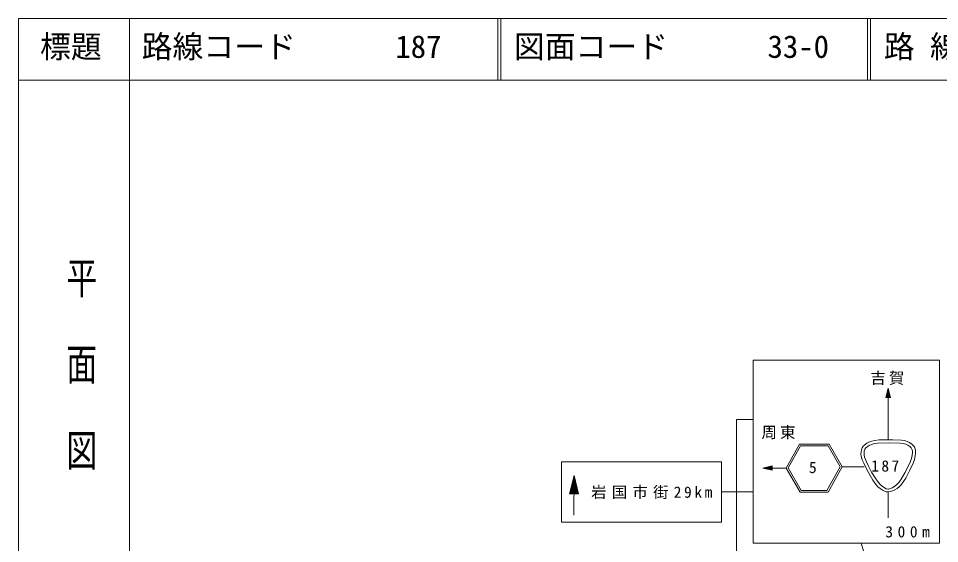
# Model space of a CAD drawing. Units: millimetres, scale not verified. Extents: x 40000 to 680000, y 20000 to 380000.
# Drawn here: x 40000 to 189431, y 294827 to 380000 of the extents above; entities that cross this region are included whole.
import ezdxf
from ezdxf.enums import TextEntityAlignment as Align

# ---------------------------------------------------------------- set-up
doc = ezdxf.new("R2010")
doc.units = ezdxf.units.MM
doc.header["$LTSCALE"] = 1000
for name, color, linetype, lineweight in [('S-BGD', 7, 'Continuous', 13), ('S-BGD-HTXT', 7, 'Continuous', 13), ('S-TTL', 2, 'Continuous', 13), ('S-TTL-TXT', 7, 'Continuous', 13)]:
    doc.layers.add(name, color=color, linetype=linetype, lineweight=lineweight)
doc.styles.add('@ＭＳ ゴシック', font='')
doc.styles.add('ＭＳ ゴシック', font='')
doc.styles.get('@ＭＳ ゴシック').set_extended_font_data('@MS Gothic')
doc.styles.get('ＭＳ ゴシック').set_extended_font_data('MS Gothic')

msp = doc.modelspace()

# ---------------------------------------------------------------- linework, layer by layer
at = {"layer": 'S-BGD'}
for p, q in [((159194, 294877), (159194, 324600)), ((159194, 324600), (189416, 324600)), ((189416, 324600), (189416, 294877)), ((181079, 320027), (180704, 318527)), ((180761, 318564), (181079, 319869)), ((181079, 320027), (181079, 311662)), ((181454, 318527), (181079, 320027)), ((181079, 311662), (181079, 320027)), ((181079, 319873), (181398, 318564)), ((180704, 318527), (181454, 318527)), ((181398, 318564), (180761, 318564)), ((180817, 318621), (181079, 319719)), ((181342, 318621), (180817, 318621)), ((180873, 318677), (181079, 319569)), ((181286, 318677), (180873, 318677)), ((180929, 318733), (181079, 319416)), ((181229, 318733), (180929, 318733)), ((180986, 318789), (181079, 319266)), ((181173, 318789), (180986, 318789)), ((181042, 318846), (181079, 319112)), ((181117, 318846), (181042, 318846)), ((181079, 319719), (181342, 318621)), ((181079, 319569), (181286, 318677)), ((181079, 319416), (181229, 318733)), ((181079, 319266), (181173, 318789)), ((181079, 318846), (181079, 319112)), ((181079, 319112), (181117, 318846)), ((159194, 314954), (156479, 314954)), ((156479, 314954), (156479, 285946)), ((164533, 307082), (166686, 310959)), ((171509, 310959), (166686, 310959)), ((171509, 310959), (173637, 307277)), ((177055, 310623), (177279, 310853)), ((177279, 310853), (177614, 311098)), ((177614, 311098), (177979, 311288)), ((177979, 311288), (178431, 311453)), ((178024, 310759), (178395, 310922)), ((178395, 310922), (178863, 311054)), ((178431, 311453), (178908, 311562)), ((178863, 311054), (179349, 311127)), ((178908, 311562), (179620, 311640)), ((179349, 311127), (181197, 311163)), ((179620, 311640), (180367, 311661)), ((180367, 311661), (181832, 311664)), ((181197, 311163), (183059, 311138)), ((181832, 311664), (183247, 311608)), ((183059, 311138), (183515, 311067)), ((183247, 311608), (183722, 311523)), ((183515, 311067), (183956, 310938)), ((183722, 311523), (184190, 311378)), ((183956, 310938), (184297, 310781)), ((184190, 311378), (184559, 311205)), ((184559, 311205), (184907, 310974)), ((184907, 310974), (185145, 310756)), ((166862, 310659), (164878, 307085)), ((171336, 310659), (166862, 310659)), ((173292, 307274), (171336, 310659)), ((176678, 309347), (176691, 309720)), ((176727, 308981), (176678, 309347)), ((176691, 309720), (176758, 310048)), ((176758, 310048), (176885, 310365)), ((176885, 310365), (177055, 310623)), ((177179, 309562), (177224, 309854)), ((177192, 309209), (177179, 309562)), ((177224, 309854), (177329, 310136)), ((177329, 310136), (177481, 310355)), ((177481, 310355), (177685, 310543)), ((177685, 310543), (178024, 310759)), ((184297, 310781), (184626, 310562)), ((184626, 310562), (184812, 310381)), ((184812, 310381), (184950, 310161)), ((184950, 310161), (185027, 309889)), ((185045, 309595), (184997, 309107)), ((185027, 309889), (185045, 309595)), ((185145, 310756), (185340, 310496)), ((185340, 310496), (185460, 310218)), ((185460, 310218), (185523, 309917)), ((185538, 309477), (185493, 309036)), ((185523, 309917), (185538, 309477)), ((128077, 298305), (128077, 308066)), ((128077, 308066), (154045, 308066)), ((154045, 308066), (154045, 298305)), ((176894, 308415), (176727, 308981)), ((177119, 307862), (176894, 308415)), ((177613, 306826), (177119, 307862)), ((177264, 308868), (177192, 309209)), ((177559, 308105), (177264, 308868)), ((177912, 307363), (177559, 308105)), ((184672, 308017), (184394, 307413)), ((185190, 307961), (184603, 306719)), ((184889, 308633), (184672, 308017)), ((184997, 309107), (184889, 308633)), ((185369, 308486), (185190, 307961)), ((185493, 309036), (185369, 308486)), ((162281, 307457), (160781, 307082)), ((164533, 307082), (160781, 307082)), ((160781, 307082), (162281, 306707)), ((164533, 307082), (160781, 307082)), ((160935, 307082), (162244, 307401)), ((162244, 306763), (160939, 307082)), ((161089, 307082), (162188, 307345)), ((162188, 306820), (161089, 307082)), ((161239, 307082), (162131, 307288)), ((162131, 306876), (161239, 307082)), ((161393, 307082), (162075, 307232)), ((162075, 306932), (161393, 307082)), ((161543, 307082), (162019, 307176)), ((162019, 306988), (161543, 307082)), ((161696, 307082), (161963, 307120)), ((161963, 307082), (161696, 307082)), ((161963, 307045), (161696, 307082)), ((161963, 307120), (161963, 307045)), ((162019, 307176), (162019, 306988)), ((162075, 307232), (162075, 306932)), ((162131, 307288), (162131, 306876)), ((162188, 307345), (162188, 306820)), ((162244, 307401), (162244, 306763)), ((162281, 306707), (162281, 307457)), ((166808, 303145), (164533, 307082)), ((164878, 307085), (166981, 303445)), ((171166, 303445), (173292, 307274)), ((173637, 307277), (171343, 303145)), ((173637, 307277), (177198, 307277)), ((178147, 305843), (177613, 306826)), ((178414, 306396), (177912, 307363)), ((178966, 305464), (178414, 306396)), ((184394, 307413), (183821, 306315)), ((184603, 306719), (183938, 305453)), ((130134, 305883), (129370, 302887)), ((129482, 302961), (130133, 305568)), ((129596, 303073), (130131, 305268)), ((129709, 303185), (130130, 304968)), ((130103, 299458), (130134, 305883)), ((130130, 304968), (130534, 303181)), ((130131, 305268), (130646, 303068)), ((130133, 305576), (130757, 302955)), ((130870, 302880), (130134, 305883)), ((178608, 305095), (178147, 305843)), ((179120, 304380), (178608, 305095)), ((179346, 304931), (178966, 305464)), ((179774, 304433), (179346, 304931)), ((183198, 305250), (182874, 304811)), ((183821, 306315), (183198, 305250)), ((183598, 304895), (183212, 304376)), ((183938, 305453), (183598, 304895)), ((129822, 303297), (130128, 304661)), ((129935, 303409), (130127, 304361)), ((130310, 303407), (129935, 303409)), ((130048, 303521), (130125, 304053)), ((130198, 303520), (130048, 303521)), ((130123, 303521), (130125, 304053)), ((130125, 304053), (130198, 303520)), ((130127, 304361), (130310, 303407)), ((130128, 304661), (130422, 303294)), ((166981, 303445), (171166, 303445)), ((179436, 304033), (179120, 304380)), ((179783, 303740), (179436, 304033)), ((180113, 304119), (179774, 304433)), ((180268, 303457), (179783, 303740)), ((180493, 303848), (180113, 304119)), ((180789, 303224), (180268, 303457)), ((180748, 303729), (180493, 303848)), ((181011, 303672), (180748, 303729)), ((181088, 303670), (181011, 303672)), ((181165, 303674), (181088, 303670)), ((181464, 303740), (181165, 303674)), ((181757, 303869), (181464, 303740)), ((181769, 303380), (181472, 303285)), ((182154, 304119), (181757, 303869)), ((182171, 303542), (181769, 303380)), ((182503, 304411), (182154, 304119)), ((182539, 303755), (182171, 303542)), ((182874, 304811), (182503, 304411)), ((182893, 304041), (182539, 303755)), ((183212, 304376), (182893, 304041)), ((129370, 302887), (130870, 302880)), ((130757, 302955), (129482, 302961)), ((130646, 303068), (129596, 303073)), ((130534, 303181), (129709, 303185)), ((130422, 303294), (129822, 303297)), ((154045, 303237), (159194, 303237)), ((166808, 303145), (171343, 303145)), ((180789, 303224), (181171, 303198)), ((181079, 303204), (181079, 299021)), ((181472, 303285), (181171, 303198)), ((154045, 298305), (128077, 298305)), ((189416, 294877), (159194, 294877)), ((181844, 278082), (176686, 294877))]:
    msp.add_line(p, q, dxfattribs=at)
at = {"layer": 'S-BGD-HTXT'}
msp.add_line((58000, 370000), (58000, 20000), dxfattribs=at)
at = {"layer": 'S-TTL'}
for p, q in [((40000, 380000), (40000, 20000)), ((680000, 380000), (40000, 380000)), ((58000, 380000), (58000, 370000)), ((117750, 380000), (117750, 370000)), ((118250, 380000), (118250, 370000)), ((177750, 380000), (177750, 370000)), ((178250, 380000), (178250, 370000)), ((40000, 370000), (680000, 370000))]:
    msp.add_line(p, q, dxfattribs=at)

# ---------------------------------------------------------------- texts
at = {"layer": 'S-BGD', "style": 'ＭＳ ゴシック'}
msp.add_text('5', height=1833, dxfattribs=at).set_placement((168241, 305713), align=Align.BOTTOM_LEFT)
at = {"layer": 'S-BGD', "char_height": 1833, "attachment_point": 7, "style": 'ＭＳ ゴシック'}
for s, insert in [('\\T1.2;吉賀', (178210, 320536)), ('\\T1.2;周東', (160551, 311739)), ('\\T1.32;187', (178345, 306473)), ('\\T1.34;岩国市街29km', (132905, 302046)), ('\\T1.6;300m', (180624, 295797))]:
    msp.add_mtext(s, dxfattribs=dict(at, insert=insert))
at = {"layer": 'S-BGD-HTXT', "style": '@ＭＳ ゴシック', "width": 1.4}
msp.add_text('平  面  図', height=3666, rotation=270, dxfattribs=at).set_placement((47277, 341475), align=Align.BOTTOM_LEFT)
at = {"layer": 'S-TTL-TXT', "style": 'ＭＳ ゴシック'}
for s, p in [('標題', (43500, 372500)), ('路線コード', (60000, 372500)), ('187', (101142, 372500)), ('図面コード', (120380, 372500)), ('33-0', (161521, 372500)), ('路 線 名', (180380, 372500))]:
    msp.add_text(s, height=3666, dxfattribs=at).set_placement(p, align=Align.BOTTOM_LEFT)

doc.saveas('drawing.dxf')
